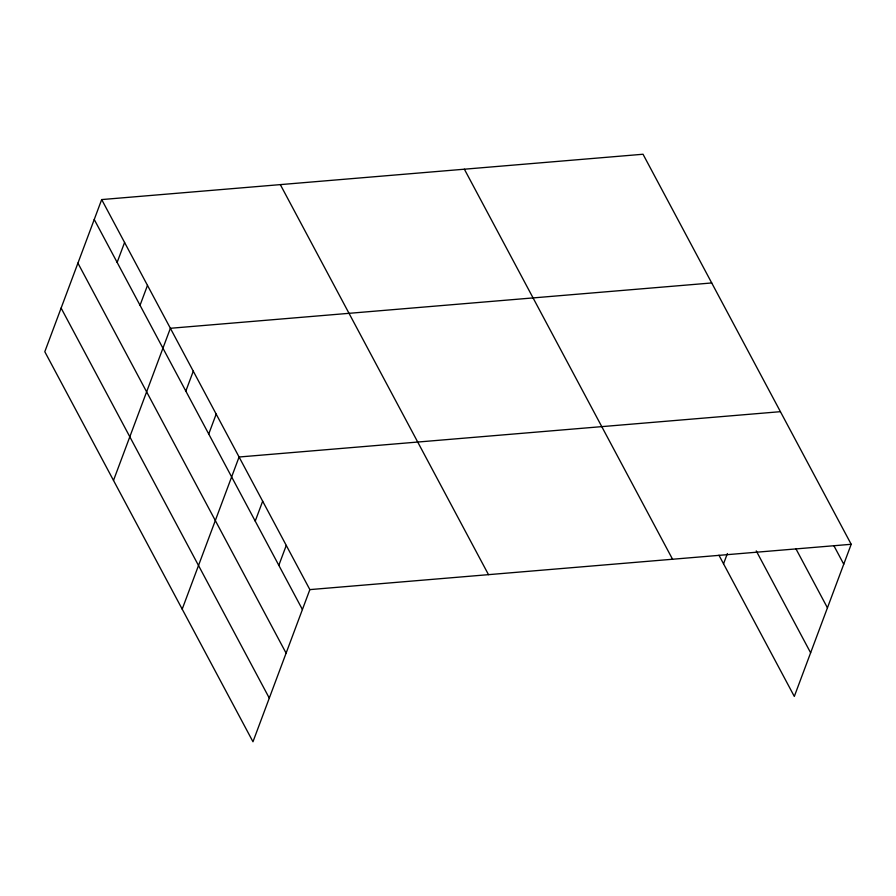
<?xml version="1.0" encoding="UTF-8"?>
<svg xmlns="http://www.w3.org/2000/svg" width="896" height="896" viewBox="0 0 896 896"><rect width="100%" height="100%" fill="white"/><g stroke="black" fill="none" stroke-linecap="round" stroke-linejoin="round"><path stroke-width="1.34" d="M101.685 199.573L44.8 351.714L252.974 741.754L309.859 589.613L101.685 199.573L643.026 154.246L851.2 544.286L794.315 696.427L718.962 555.229M117.141 262.394L124.578 242.48M140.034 305.301L147.482 285.387M113.501 480.424L170.386 328.283L711.715 282.957M185.83 391.104L193.278 371.19M208.734 434.011L216.182 414.098M182.202 609.134L239.075 457.005L780.416 411.678M255.226 521.114L262.674 501.2M278.824 565.32L286.272 545.406M723.542 563.808L727.373 553.549M309.859 589.613L851.2 544.286M833.93 545.787L843.752 564.2M795.984 548.89L827.445 607.835M756.235 550.872L810.634 652.792M464.374 169.21L672.56 559.25M280.325 184.621L488.499 574.661M94.237 219.486L302.411 609.526M77.918 263.122L286.104 653.162M61.118 308.078L269.293 698.118"/></g></svg>
